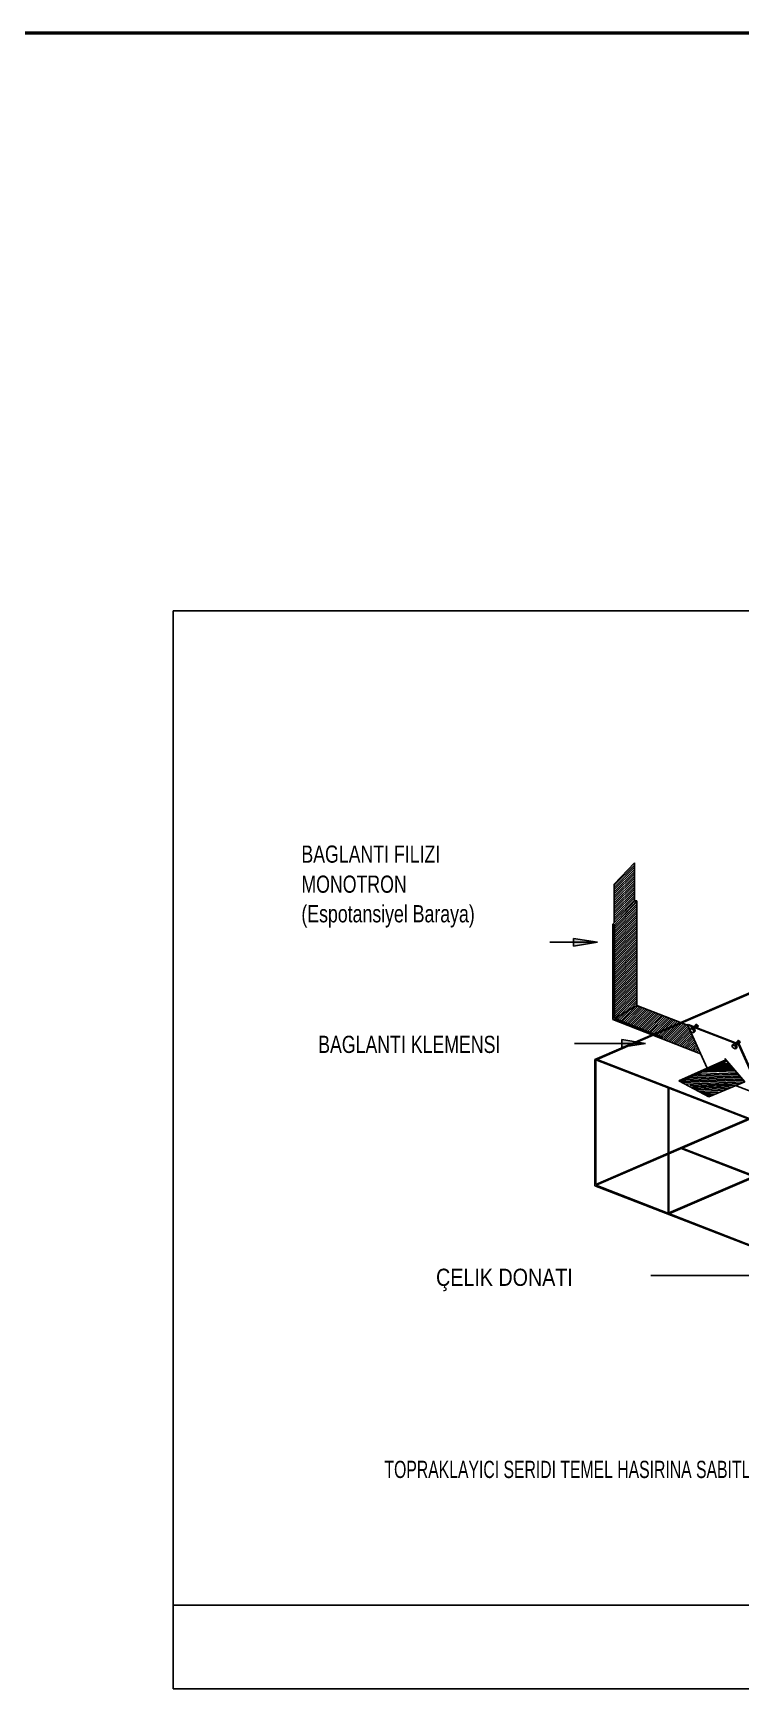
# Model space of a CAD drawing. Header units: millimetres. Extents: x 1852829 to 1882754, y -270850 to -231658.
# Drawn here: x 1856457 to 1856846, y -238141 to -237231 of the extents above; entities that cross this region are included whole.
import ezdxf

# ---------------------------------------------------------------- set-up
doc = ezdxf.new("R2010")
doc.units = ezdxf.units.MM
doc.layers.add('a_çerçeve_line', color=7, linetype='Continuous', lineweight=50)
doc.layers.add('DETAYLAR', color=7, linetype='Continuous')
doc.styles.get("Standard").update_dxf_attribs({"font": 'ARIALN.TTF'})

# ---------------------------------------------------------------- blocks, each defined once
blk = doc.blocks.new('TD2')
at = {"color": 4, "linetype": 'ByBlock', "ltscale": 4}
for p, q in [((-828.2, 987.2), (-828.2, 0)), ((-828.2, 76.8), (828.2, 76.8)), ((-828.2, 0), (828.2, 0))]:
    blk.add_line(p, q, dxfattribs=at)
at = {"color": 4, "ltscale": 4}
blk.add_line((828.2, 987.2), (-828.2, 987.2), dxfattribs=at)
at = {"color": 7, "ltscale": 40}
for p, q in [((-363, 610.3), (44.7, 785.9)), ((-388.5, 598.5), (-292.3, 639.9)), ((-441.7, 576.4), (-363, 610.3)), ((-439.8, 576.4), (-388.5, 598.5)), ((-441.7, 576.4), (-441.7, 460.7)), ((163.2, 342.4), (-439.8, 576.4)), ((162.3, 342), (-441, 576.1)), ((-441, 576.1), (-441, 461.8)), ((-374.6, 550.3), (-374.6, 434.7)), ((-373.9, 549.9), (-373.9, 435.8)), ((-373.9, 490.7), (-292.3, 525.8)), ((-361.7, 495.2), (-291.6, 525.3)), ((-441, 461.8), (-374.6, 490.4)), ((-440.7, 461.1), (-374.6, 489.6)), ((-374.6, 434.7), (-224.5, 499.3)), ((-373.9, 435.8), (-225.2, 499.8)), ((-373.9, 489.9), (-362.6, 494.8)), ((240.4, 260.8), (-362.6, 494.8)), ((240.4, 261.5), (-361.7, 495.2)), ((162.3, 226.4), (-441.7, 460.7)), ((162.3, 227.1), (-440.7, 461.1))]:
    blk.add_line(p, q, dxfattribs=at)
at = {"color": 5, "ltscale": 40}
for p, q in [((-424, 737), (-405.6, 756.4)), ((-424, 735.9), (-405.6, 754.3)), ((-424, 733.9), (-405.6, 752.3)), ((-424, 731.9), (-405.6, 750.3)), ((-424, 729.9), (-405.6, 748.3)), ((-424, 727.9), (-405.6, 746.3)), ((-424, 725.9), (-405.6, 744.3)), ((-408.3, 753.6), (-405.6, 756.3)), ((-405.6, 721.1), (-405.6, 756.4)), ((-424, 723.9), (-405.6, 742.3)), ((-424, 721.9), (-405.6, 740.3)), ((-424, 719.9), (-405.6, 738.2)), ((-424, 701.7), (-424, 737)), ((-424, 717.9), (-405.6, 736.2)), ((-424, 715.9), (-405.6, 734.2)), ((-424, 713.9), (-405.6, 732.2)), ((-424, 711.9), (-405.6, 730.2)), ((-424, 709.9), (-405.6, 728.2)), ((-425.3, 700.3), (-404.9, 721.9)), ((-424, 707.9), (-405.6, 726.2)), ((-424, 705.8), (-405.6, 724.2)), ((-424, 703.8), (-405.6, 722.2)), ((-423.9, 699.7), (-403.3, 721.6)), ((-423.9, 697.9), (-403.3, 718.6)), ((-423.9, 695.9), (-403.3, 716.6)), ((-423.9, 693.9), (-403.3, 714.6)), ((-419.9, 703.9), (-403.3, 720.6)), ((-403.3, 721.6), (-404.9, 721.9)), ((-403.3, 625.9), (-403.3, 721.6)), ((-425.3, 612.8), (-425.3, 700.3)), ((-423.9, 699.7), (-425.3, 700.3)), ((-424, 701.8), (-421, 704.9)), ((-423.9, 691.9), (-403.3, 712.5)), ((-423.9, 689.9), (-403.3, 710.5)), ((-423.9, 687.9), (-403.3, 708.5)), ((-423.9, 685.9), (-403.3, 706.5)), ((-423.9, 683.9), (-403.3, 704.5)), ((-423.9, 681.9), (-403.3, 702.5)), ((-423.9, 679.9), (-403.3, 700.5)), ((-423.9, 613.8), (-423.9, 699.7)), ((-423.9, 677.9), (-403.3, 698.5)), ((-423.9, 675.9), (-403.3, 696.5)), ((-423.9, 673.9), (-403.3, 694.5)), ((-423.9, 671.9), (-403.3, 692.5)), ((-423.9, 669.9), (-403.3, 690.5)), ((-423.9, 667.9), (-403.3, 688.5)), ((-423.9, 665.9), (-403.3, 686.5)), ((-423.9, 663.9), (-403.3, 684.5)), ((-423.9, 661.9), (-403.3, 682.5)), ((-423.9, 659.9), (-403.3, 680.5)), ((-423.9, 657.8), (-403.3, 678.5)), ((-423.9, 655.8), (-403.3, 676.5)), ((-423.9, 653.8), (-403.3, 674.5)), ((-423.9, 651.8), (-403.3, 672.5)), ((-423.9, 649.8), (-403.3, 670.5)), ((-423.9, 647.8), (-403.3, 668.4)), ((-423.9, 645.8), (-403.3, 666.4)), ((-423.9, 643.8), (-403.3, 664.4)), ((-423.9, 641.8), (-403.3, 662.4)), ((-423.9, 639.8), (-403.3, 660.4)), ((-423.9, 637.8), (-403.3, 658.4)), ((-423.9, 635.8), (-403.3, 656.4)), ((-423.9, 633.8), (-403.3, 654.4)), ((-423.9, 631.8), (-403.3, 652.4)), ((-423.9, 629.8), (-403.3, 650.4)), ((-423.9, 627.8), (-403.3, 648.4)), ((-423.9, 625.8), (-403.3, 646.4)), ((-423.9, 623.8), (-403.3, 644.4)), ((-423.9, 621.8), (-403.3, 642.4)), ((-423.9, 619.8), (-403.3, 640.4)), ((-423.9, 617.8), (-403.3, 638.4)), ((-423.9, 615.7), (-403.3, 636.4)), ((-403.3, 625.9), (-423.9, 613.8)), ((-423.8, 613.8), (-403.3, 634.4)), ((-419.5, 612.1), (-409.3, 622.3)), ((-419, 616.7), (-403.3, 632.4)), ((-418.1, 611.5), (-404.4, 625.2)), ((-416.7, 611), (-402.2, 625.4)), ((-415.2, 610.4), (-400.7, 624.9)), ((-414.1, 619.5), (-403.3, 630.4)), ((-413.8, 609.8), (-399.3, 624.3)), ((-412.3, 609.3), (-397.8, 623.8)), ((-410.9, 608.7), (-396.4, 623.2)), ((-409.4, 608.2), (-394.9, 622.6)), ((-409.3, 622.3), (-403.3, 628.4)), ((-408, 607.6), (-393.5, 622.1)), ((-404.4, 625.2), (-403.3, 626.3)), ((-403.3, 625.9), (-356.8, 607.8)), ((-425.3, 612.8), (-345, 581.6)), ((-423.9, 613.8), (-379.2, 596.4)), ((-422.4, 613.2), (-419, 616.7)), ((-421, 612.6), (-414.1, 619.5)), ((-406.5, 607), (-392.1, 621.5)), ((-405.1, 606.5), (-390.6, 621)), ((-403.7, 605.9), (-389.2, 620.4)), ((-402.2, 605.4), (-387.7, 619.8)), ((-400.8, 604.8), (-386.3, 619.3)), ((-399.3, 604.2), (-384.8, 618.7)), ((-397.9, 603.7), (-383.4, 618.2)), ((-396.4, 603.1), (-382, 617.6)), ((-395, 602.6), (-380.5, 617)), ((-393.5, 602), (-379.1, 616.5)), ((-392.1, 601.4), (-377.6, 615.9)), ((-390.7, 600.9), (-376.2, 615.4)), ((-389.2, 600.3), (-374.7, 614.8)), ((-387.8, 599.8), (-373.3, 614.2)), ((-386.3, 599.2), (-371.8, 613.7)), ((-384.9, 598.6), (-370.4, 613.1)), ((-383.4, 598.1), (-369, 612.6)), ((-382, 597.5), (-367.5, 612)), ((-380.5, 597), (-366.1, 611.4)), ((-379, 596.5), (-364.6, 610.9)), ((-378.8, 594.7), (-363.2, 610.3)), ((-377.3, 594.2), (-361.7, 609.8)), ((-375.9, 593.6), (-360.3, 609.2)), ((-374.4, 593.1), (-358.8, 608.6)), ((-373, 592.5), (-357.4, 608.1)), ((-371.5, 591.9), (-356.4, 607)), ((-383.1, 596.4), (-382, 597.5)), ((-381.6, 595.9), (-380.5, 597)), ((-370.5, 590.9), (-355.8, 605.6)), ((-369, 590.5), (-355.2, 604.3)), ((-367.2, 590.3), (-354.6, 602.9)), ((-365.8, 589.7), (-353.9, 601.5)), ((-364.3, 589.1), (-353.3, 600.1)), ((-362.9, 588.6), (-352.7, 598.7)), ((-361.4, 588), (-352.1, 597.4)), ((-360, 587.4), (-351.5, 596)), ((-358.5, 586.9), (-350.8, 594.6)), ((-357.1, 586.3), (-350.2, 593.2)), ((-355.6, 585.8), (-349.6, 591.8)), ((-354.2, 585.2), (-349, 590.5)), ((-352.8, 584.6), (-348.3, 589.1)), ((-351.3, 584.1), (-347.7, 587.7)), ((-349.9, 583.5), (-347.1, 586.3)), ((-348.4, 583), (-346.5, 584.9)), ((-322.6, 577.2), (-304.5, 556)), ((-365, 556.8), (-321.7, 576.1)), ((-363.5, 556), (-320.8, 575)), ((-355.4, 559.6), (-309.2, 561.4)), ((-354.7, 561), (-310.3, 562.8)), ((-352.3, 562.5), (-311.5, 564.2)), ((-347.5, 564.6), (-313.1, 566)), ((-346.6, 565), (-313.4, 566.4)), ((-343.9, 566.3), (-314.3, 567.5)), ((-341.1, 567.5), (-315.2, 568.5)), ((-338.3, 568.7), (-316.2, 569.6)), ((-335.6, 569.9), (-317.1, 570.7)), ((-332.8, 571.2), (-318, 571.8)), ((-330.1, 572.4), (-318.9, 572.9)), ((-365, 556.8), (-337.5, 542.1)), ((-362.4, 556.4), (-306.9, 558.7)), ((-361.7, 555.1), (-305.7, 557.3)), ((-359.3, 553.7), (-304.6, 556)), ((-358.9, 558), (-308, 560.1)), ((-354.4, 552.5), (-308.3, 554.4)), ((-354.3, 551.1), (-312.1, 552.8)), ((-351.9, 551.2), (-315.9, 552.7)), ((-351.9, 549.8), (-315.8, 551.2)), ((-349.4, 548.5), (-319.5, 549.7)), ((-346.9, 547.1), (-323.3, 548.1)), ((-344.4, 545.8), (-327, 546.5)), ((-304.5, 556), (-337.5, 542.1)), ((-342, 544.5), (-330.7, 545)), ((-339.5, 543.2), (-334.5, 543.4))]:
    blk.add_line(p, q, dxfattribs=at)
at = {"color": 7, "linetype": 'Continuous', "ltscale": 40}
for p, q in [((-483, 683.6), (-439.5, 683.6)), ((-461.4, 687), (-461.4, 680.1)), ((-439.5, 683.6), (-461.4, 687)), ((-439.5, 683.6), (-461.4, 680.1)), ((-417.2, 594.6), (-417.2, 587.7)), ((-395.3, 591.1), (-417.2, 594.6)), ((-460.6, 591.1), (-395.3, 591.1)), ((-395.3, 591.1), (-417.2, 587.7)), ((-390.4, 378.5), (-273.8, 378.5))]:
    blk.add_line(p, q, dxfattribs=at)
at = {"color": 0, "ltscale": 40}
blk.add_line((-423.9, 613.8), (-423.8, 613.8), dxfattribs=at)
at = {"ltscale": 40}
for p, q in [((-356.9, 608), (-356.3, 608.5)), ((-339, 568.4), (-356.9, 608)), ((-310.3, 589.9), (-356.9, 608)), ((-309.7, 590.5), (-356.3, 608.5)), ((-350.8, 606.5), (-350.9, 606.4)), ((-350.6, 606.8), (-350.7, 606.7)), ((-350.3, 607), (-350.4, 606.9)), ((-350.3, 607), (-350.4, 606.9)), ((-350.1, 607.3), (-350.2, 607.2)), ((-349.9, 607.5), (-350, 607.4)), ((-349.6, 607.8), (-349.7, 607.7)), ((-349.4, 608), (-349.5, 607.9)), ((-349.1, 608.2), (-349.2, 608.1)), ((-349.1, 608.2), (-349.2, 608.1)), ((-348.9, 608.5), (-349, 608.4)), ((-347.4, 606.5), (-347.5, 606.4)), ((-347.4, 606.5), (-347.5, 606.4)), ((-347.2, 606.8), (-347.3, 606.7)), ((-354.1, 604.6), (-354.5, 603.9)), ((-354.1, 604.6), (-353.4, 605.4)), ((-352.8, 605), (-354.1, 604.6)), ((-352.1, 605.8), (-353.4, 605.4)), ((-352.8, 605), (-352.1, 605.8)), ((-352.1, 605.8), (-350.2, 604)), ((-350.8, 601.4), (-351.4, 601.1)), ((-351, 603.2), (-350.2, 604)), ((-350.8, 601.4), (-350, 602.2)), ((-350, 602.2), (-350.2, 604)), ((-348.4, 605.5), (-348.5, 605.5)), ((-348.2, 605.8), (-348.3, 605.7)), ((-347.9, 606), (-348, 605.9)), ((-347.7, 606.3), (-347.8, 606.2)), ((-312.4, 591.7), (-312.5, 591.6)), ((-312.2, 591.9), (-312.3, 591.8)), ((-311.9, 592.2), (-312, 592.1)), ((-311.9, 592.2), (-312, 592.1)), ((-311.7, 592.4), (-311.8, 592.3)), ((-311.4, 592.7), (-311.5, 592.6)), ((-311.2, 592.9), (-311.3, 592.8)), ((-310.9, 593.2), (-311, 593.1)), ((-310.7, 593.4), (-310.8, 593.3)), ((-310.7, 593.4), (-310.8, 593.3)), ((-310.5, 593.7), (-310.6, 593.6)), ((-309.2, 591.4), (-309.3, 591.3)), ((-309, 591.7), (-309.1, 591.6)), ((-309, 591.7), (-309.1, 591.6)), ((-308.8, 591.9), (-308.9, 591.8)), ((-315.7, 589.8), (-316, 589.1)), ((-314.4, 590.2), (-315.7, 589.8)), ((-313.6, 591), (-314.9, 590.6)), ((-314.4, 590.2), (-313.6, 591)), ((-313.6, 591), (-311.8, 589.1)), ((-312.4, 586.5), (-313, 586.2)), ((-312.5, 588.4), (-311.8, 589.1)), ((-312.4, 586.5), (-311.6, 587.3)), ((-311.6, 587.3), (-311.8, 589.1)), ((-310.3, 589.9), (-309.7, 590.5)), ((-289.1, 543.2), (-310.3, 589.9)), ((-310, 590.7), (-310, 590.6)), ((-309.7, 591), (-309.8, 590.9)), ((-288.6, 543.7), (-309.7, 590.5)), ((-309.5, 591.2), (-309.6, 591.1)), ((-289.1, 543.2), (-313, 552.4))]:
    blk.add_line(p, q, dxfattribs=at)
for centre, radius, start, end in [((-350.7, 606.6), 0.117, 76.2414, 194.8727), ((-351.6, 604.1), 2.58, 50.2711, 72.4584), ((-351.6, 604.1), 2.76, 41.357, 70.6072), ((-350.5, 606.8), 0.117, 76.2414, 194.8727), ((-351.4, 604.3), 2.58, 34.5069, 72.4584), ((-351.4, 604.3), 2.76, 29.4461, 70.6072), ((-350.2, 607), 0.117, 76.2414, 194.8727), ((-351.1, 604.6), 2.58, 23.4515, 72.4584), ((-351.1, 604.6), 2.76, 19.93, 70.6072), ((-350, 607.3), 0.117, 76.2414, 194.8727), ((-350.9, 604.8), 2.58, 16.5423, 72.4584), ((-350.9, 604.8), 2.76, 18.5629, 70.6072), ((-349.7, 607.5), 0.117, 76.2414, 194.8727), ((-350.6, 605), 2.58, 16.5423, 72.4584), ((-350.6, 605), 2.76, 18.5629, 70.6072), ((-349.5, 607.8), 0.117, 76.2414, 194.8727), ((-350.4, 605.3), 2.58, 16.5423, 72.4584), ((-350.4, 605.3), 2.76, 18.5629, 70.6072), ((-349.3, 608), 0.117, 76.2414, 194.8727), ((-350.2, 605.5), 2.58, 16.5423, 72.4584), ((-350.2, 605.5), 2.76, 18.5629, 70.6072), ((-349, 608.3), 0.117, 76.2414, 194.8727), ((-349.9, 605.8), 2.58, 16.5423, 72.4584), ((-349.9, 605.8), 2.76, 18.5629, 70.6072), ((-349.5, 606.2), 2.35, 13.4498, 75.3815), ((-347.4, 606.6), 0.117, 256.2414, 14.8727), ((-349.8, 606.2), 3.26, 202.3385, 249.5054), ((-348.3, 602.5), 2.71, 164.875, 204.1016), ((-348.4, 605.6), 0.117, 256.2414, 14.8727), ((-348.1, 605.9), 0.117, 256.2414, 14.8727), ((-347.9, 606.1), 0.117, 256.2414, 14.8727), ((-347.7, 606.4), 0.117, 256.2414, 14.8727), ((-312.3, 591.7), 0.117, 76.2414, 194.8727), ((-313.2, 589.2), 2.58, 50.2711, 72.4584), ((-313.2, 589.2), 2.76, 41.357, 70.6072), ((-312, 592), 0.117, 76.2414, 194.8727), ((-312.9, 589.5), 2.58, 34.5069, 72.4584), ((-312.9, 589.5), 2.76, 29.4461, 70.6072), ((-311.8, 592.2), 0.117, 76.2414, 194.8727), ((-312.7, 589.7), 2.58, 23.4515, 72.4584), ((-312.7, 589.7), 2.76, 19.93, 70.6072), ((-311.6, 592.5), 0.117, 76.2414, 194.8727), ((-312.5, 590), 2.58, 16.5423, 72.4584), ((-312.5, 590), 2.76, 18.5629, 70.6072), ((-311.3, 592.7), 0.117, 76.2414, 194.8727), ((-312.2, 590.2), 2.58, 16.5423, 72.4584), ((-312.2, 590.2), 2.76, 18.5629, 70.6072), ((-311.1, 593), 0.117, 76.2414, 194.8727), ((-312, 590.5), 2.58, 16.5423, 72.4584), ((-310.8, 593.2), 0.117, 76.2414, 194.8727), ((-312, 590.5), 2.76, 18.5629, 70.6072), ((-311.7, 590.7), 2.58, 16.5423, 72.4584), ((-311.7, 590.7), 2.76, 18.5629, 70.6072), ((-310.6, 593.5), 0.117, 76.2414, 194.8727), ((-311.5, 591), 2.58, 16.5423, 72.4584), ((-311.5, 591), 2.76, 18.5629, 70.6072), ((-311.1, 591.4), 2.35, 13.4498, 75.3815), ((-309.5, 591.3), 0.117, 256.2414, 14.8727), ((-309.2, 591.6), 0.117, 256.2414, 14.8727), ((-309, 591.8), 0.117, 256.2414, 14.8727), ((-311.4, 591.4), 3.26, 202.3385, 249.5054), ((-309.9, 587.6), 2.71, 164.875, 204.1016), ((-309.9, 590.8), 0.117, 256.2414, 14.8727), ((-309.7, 591.1), 0.117, 256.2414, 14.8727)]:
    blk.add_arc(centre, radius, start, end, dxfattribs=at)
for centre in [(-352.7, 602.8), (-314.3, 587.9)]:
    blk.add_ellipse(centre, major_axis=(-1.54, 1.51), ratio=0.543478, dxfattribs=at)
at = {"color": 7, "linetype": 'Continuous', "ltscale": 40}
for points in [[(-461.4, 687), (-439.5, 683.6), (-461.4, 680.1)], [(-417.2, 594.6), (-395.3, 591.1), (-417.2, 587.7)]]:
    blk.add_solid(points, dxfattribs=at)
for s, width, p in [('BAGLANTI FILIZI', 0.9, (-710.7, 756.5)), ('MONOTRON', 0.9, (-710.7, 729)), ('(Espotansiyel Baraya)', 0.9, (-710.7, 701.9)), ('BAGLANTI KLEMENSI', 0.9, (-695.3, 582.3)), ('TOPRAKLAYICI SERIDI TEMEL HASIRINA SABITLEMEK IÇIN YAKLASIK 2m ARALIKLARLA KLEMENSLENECEKTIR', 0.8, (-634.6, 193.1))]:
    blk.add_text(s, height=15.75, dxfattribs=dict(at, width=width)).set_placement(p)
blk.add_text('ÇELIK DONATI', height=15.75, dxfattribs=at).set_placement((-587.3, 369))

msp = doc.modelspace()

# ---------------------------------------------------------------- linework, layer by layer
at = {"layer": 'a_çerçeve_line'}
msp.add_line((1860667.94, -237230.97), (1852966.23, -237230.97), dxfattribs=at)

# ---------------------------------------------------------------- block references
at = {"layer": 'DETAYLAR', "transparency": 33554687, "xscale": 0.6000000000000001, "yscale": 0.6000000000000001, "zscale": 0.6000000000000001}
msp.add_blockref('TD2', (1857030.76, -238140.66), dxfattribs=at)

doc.saveas('drawing.dxf')
